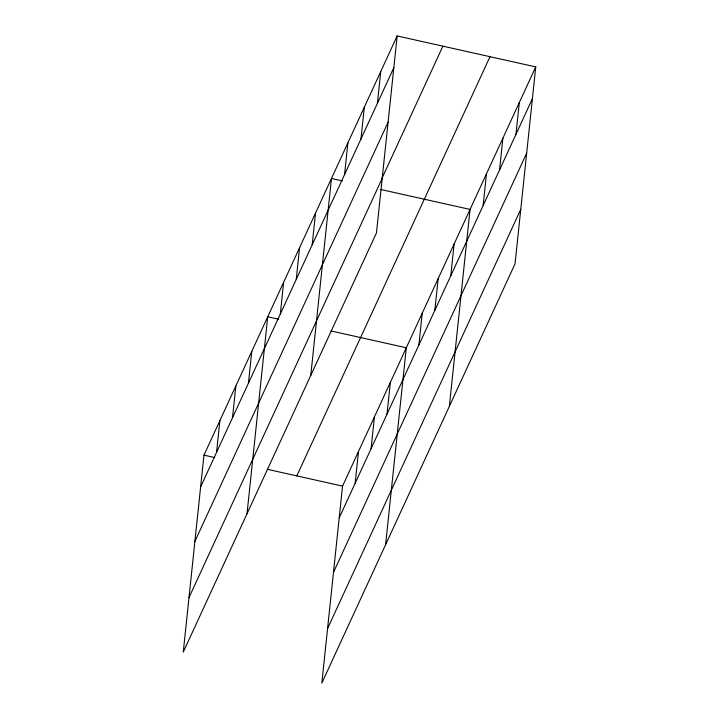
<?xml version="1.0" encoding="UTF-8"?>
<svg xmlns="http://www.w3.org/2000/svg" width="719" height="719" viewBox="0 0 719 719"><rect width="100%" height="100%" fill="white"/><g stroke="black" fill="none" stroke-linecap="round" stroke-linejoin="round"><path stroke-width="1.08" d="M397.158 35.95L203.962 455.154L183.264 652.097L376.459 232.893L397.158 35.95L535.736 66.903L515.038 263.846L321.842 683.05L342.541 486.107L535.736 66.903M216.563 452.332L219.897 420.57M232.498 417.748L235.841 385.986M248.441 383.164L251.776 351.402M247.012 513.761L267.72 316.818L278.604 319.245M280.32 313.996L283.654 282.234M296.255 279.412L299.589 247.651M312.19 244.828L315.533 213.067M310.77 375.426L331.468 178.483L342.361 180.909M344.554 174.609L347.888 142.847M360.974 138.983L364.308 107.212M377.394 103.347L380.737 71.585M355.141 483.285L358.484 451.523M371.085 448.701L374.419 416.939M387.02 414.117L390.363 382.355M385.6 544.714L406.298 347.771L330.983 330.947M418.898 344.949L422.233 313.187M434.833 310.365L438.177 278.604M450.777 275.781L454.111 244.02M449.348 406.379L470.055 209.436L380.486 189.43M483.132 205.562L486.475 173.8M499.552 169.936L502.896 138.165M515.981 134.3L519.316 102.538M200.628 486.916L393.814 67.712M194.894 541.425L388.089 122.221M381.421 179.534L442.886 46.169M188.989 597.588L382.184 178.384M296.812 475.897L490.007 56.693M339.206 517.869L532.402 98.665M333.472 572.378L526.668 153.174M327.576 628.541L520.763 209.337M203.962 455.154L214.855 457.59M267.225 469.282L342.541 486.107"/></g></svg>
